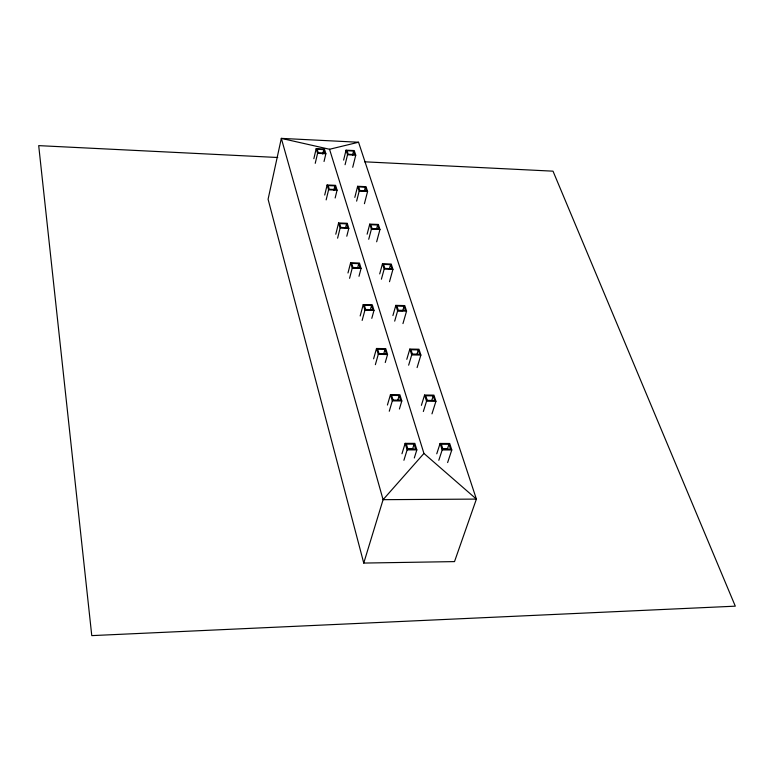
<?xml version="1.0" encoding="UTF-8"?>
<svg xmlns="http://www.w3.org/2000/svg" width="774" height="774" viewBox="0 0 774 774"><rect width="100%" height="100%" fill="white"/><g stroke="black" fill="none" stroke-linecap="round" stroke-linejoin="round"><path stroke-width="1.16" d="M313.857 158.689L316.179 148.714L324.461 149.111L325.873 153.726L324.035 161.485M315.241 163.324L317.582 153.329L316.179 148.714M322.739 154.036L323.784 149.614L317.195 149.295L318.259 152.807L324.857 153.126L323.784 149.614M324.712 195.038L327.131 184.976L335.587 185.344L337.067 190.172L335.152 197.989M326.154 199.886L328.592 189.814L327.131 184.976M333.817 190.336L334.9 185.876L328.176 185.586L329.289 189.262L336.032 189.553L334.9 185.876M343.617 160.092L346.055 150.166L354.25 150.562L355.75 155.158L352.721 167.29M345.078 164.707L347.536 154.761L346.055 150.166M352.499 155.458L353.602 151.056L347.071 150.737L348.194 154.249L354.734 154.558L353.602 151.056M335.79 234.212L338.606 222.96L347.236 223.28L348.793 228.349L346.791 236.215M337.59 238.169L340.134 228.03L338.606 222.96M345.407 228.33L346.549 223.841L339.67 223.589L340.841 227.45L347.729 227.701L346.549 223.841M354.821 197.409L357.636 186.292L366.015 186.65L367.582 191.468L364.419 203.688M356.63 201.124L359.184 191.11L357.636 186.292M364.486 190.51L365.347 187.182L358.681 186.892L359.862 190.559L366.537 190.839L365.347 187.182M347.981 272.98L350.632 262.783L359.455 263.054L361.081 268.365L358.991 276.289M349.577 278.301L352.238 268.094L350.632 262.783M358.749 263.644L359.987 267.688L352.944 267.475L351.725 263.431L358.749 263.644L357.559 268.172L352.886 268.027M367.118 234.193L369.769 224.121L378.322 224.441L379.966 229.481L376.657 241.788M368.724 239.253L371.394 229.172L369.769 224.121M376.454 229.462L377.644 224.992L370.843 224.741L372.071 228.582L378.892 228.833L377.644 224.992M360.171 315.966L363.248 304.569L372.275 304.792L373.987 310.364L371.791 318.337M362.145 320.417L364.931 310.151L363.248 304.569M379.715 273.909L382.482 263.77L391.218 264.04L392.94 269.323L389.496 281.707M371.559 305.42L372.865 309.668L365.657 309.494L364.37 305.246L371.559 305.42L370.311 309.968L365.531 309.861M381.389 279.211L384.185 269.062L382.482 263.77M389.293 269.129L390.541 264.631L383.585 264.418L384.872 268.443L391.847 268.655L390.541 264.631M373.61 358.797L376.503 348.484L385.742 348.648L387.542 354.511L385.249 362.522M375.361 364.67L378.283 354.357L376.503 348.484M392.921 315.569L395.824 305.372L404.763 305.585L406.563 311.138L402.954 323.6M385.017 349.316L386.39 353.786L379.018 353.66L377.664 349.19L385.017 349.316L383.711 353.892L378.467 353.805M394.692 321.133L397.604 310.925L395.824 305.372M404.067 306.214L405.441 310.442L398.31 310.268L396.956 306.04L404.067 306.214L402.761 310.742L398.029 310.626M387.416 405.044L390.454 394.682L399.916 394.788L401.812 400.961L399.403 409.011M389.264 411.236L392.321 400.874L390.454 394.682M406.795 359.329L409.843 349.074L418.976 349.229L420.882 355.063L417.099 367.592M397.807 400.09L399.181 395.495L391.654 395.417L393.076 400.129M408.653 365.173L411.71 354.918L409.843 349.074M418.279 349.896L419.721 354.337L412.426 354.221L410.994 349.771L418.279 349.896L416.905 354.444L411.72 354.357M363.751 563.066L383.091 499.675L423.939 453.438L329.54 149.266L281.33 138.382L268.085 199.247L363.751 563.066L454.512 561.605L476.397 499.095L358.546 142.242L281.33 138.382L383.091 499.675L476.397 499.095L423.939 453.438M401.967 453.757L405.16 443.357L414.845 443.386L416.838 449.897L414.313 457.976M403.912 460.278L407.124 449.878L405.16 443.357M421.395 405.344L424.578 395.04L433.933 395.137L435.936 401.28L431.969 413.858M423.339 411.497L426.551 401.193L424.578 395.04M414.1 444.15L415.619 449.104L407.888 449.084L406.379 444.121L414.1 444.15L412.658 448.756L407.163 448.746M431.786 400.419L433.217 395.843L425.768 395.766L427.277 400.448M436.759 453.796L440.106 443.454L449.684 443.483L451.793 449.955L447.624 462.571M438.81 460.278L442.186 449.936L440.106 443.454M448.959 444.237L450.565 449.162L442.922 449.152L441.335 444.218L448.959 444.237L447.459 448.823L442.022 448.814M329.54 149.266L358.546 142.242M407.124 449.878L416.838 449.897M442.186 449.936L451.793 449.955M392.447 400.042L400.622 400.197L399.181 395.495M426.474 400.361L434.736 400.526L433.217 395.843M392.321 400.874L401.812 400.961M426.551 401.193L435.936 401.28M378.283 354.357L387.542 354.511M411.71 354.918L420.882 355.063M364.931 310.151L373.987 310.364M397.604 310.925L406.563 311.138M352.238 268.094L361.081 268.365M384.185 269.062L392.94 269.323M340.134 228.03L348.793 228.349M371.394 229.172L379.966 229.481M328.592 189.814L337.067 190.172M359.184 191.11L367.582 191.468M317.582 153.329L325.873 153.726M347.536 154.761L355.75 155.158M277.75 157.499L38.7 145.628L91.767 635.618L735.3 606.168L553.013 171.17L364.68 161.814"/></g></svg>
